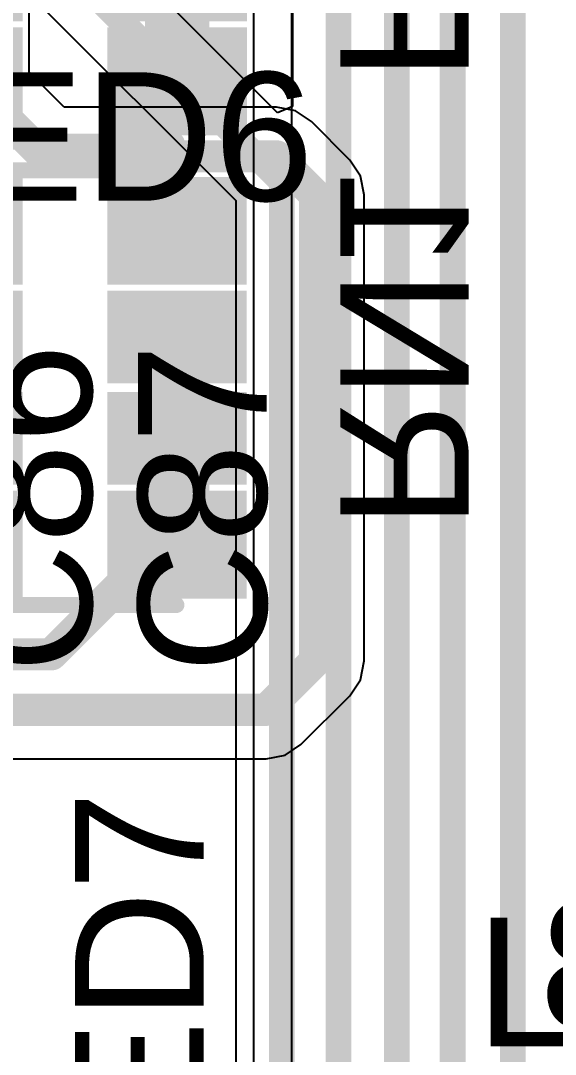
# Model space of a CAD drawing. Header units: inches. Extents: x -2.7 to 10.9, y -2.9 to 7.4.
# Drawn here: x 0.9496 to 1.1159, y -0.2451 to 0.0766 of the extents above; entities that cross this region are included whole.
import ezdxf

# ---------------------------------------------------------------- set-up
doc = ezdxf.new("R2010")
doc.units = ezdxf.units.IN
doc.header["$MEASUREMENT"] = 0
for name, color, linetype in [('Board Outline', 216, 'Continuous'), ('Bottom Layer', 5, 'Continuous'), ('Bottom Overlay', 54, 'Continuous'), ('Bottom Paste', 16, 'Continuous'), ('Bottom Solder', 6, 'Continuous'), ('Layer 3', 76, 'Continuous'), ('Top Layer', 1, 'Continuous'), ('Top Overlay', 2, 'Continuous')]:
    doc.layers.add(name, color=color, linetype=linetype)
doc.styles.add('Arial', font='', dxfattribs={"height": 0.2})
doc.styles.get('Arial').set_extended_font_data('Arial')

# ---------------------------------------------------------------- blocks, each defined once
blk = doc.blocks.new('YC164_FR_0710KL_B_146')
at = {"layer": 'Bottom Layer'}
for points in [[(-0.01772, 0.11043), (0.01772, 0.11043), (0.01772, 0.08484), (-0.01772, 0.08484)], [(0.0874, 0.08484), (0.05197, 0.08484), (0.05197, 0.11043), (0.0874, 0.11043)], [(-0.01772, 0.075), (0.01772, 0.075), (0.01772, 0.05413), (-0.01772, 0.05413)], [(0.0874, 0.05413), (0.05197, 0.05413), (0.05197, 0.075), (0.0874, 0.075)], [(-0.01772, 0.0435), (0.01772, 0.0435), (0.01772, 0.02264), (-0.01772, 0.02264)], [(0.0874, 0.02264), (0.05197, 0.02264), (0.05197, 0.0435), (0.0874, 0.0435)], [(-0.01772, 0.0128), (0.01772, 0.0128), (0.01772, -0.0128), (-0.01772, -0.0128)], [(0.0874, -0.0128), (0.05197, -0.0128), (0.05197, 0.0128), (0.0874, 0.0128)]]:
    blk.add_hatch(color=5, dxfattribs=at).paths.add_polyline_path(points)
at = {"layer": 'Bottom Paste'}
for points in [[(-0.01772, 0.11043), (0.01772, 0.11043), (0.01772, 0.08484), (-0.01772, 0.08484)], [(0.0874, 0.08484), (0.05197, 0.08484), (0.05197, 0.11043), (0.0874, 0.11043)], [(-0.01772, 0.075), (0.01772, 0.075), (0.01772, 0.05413), (-0.01772, 0.05413)], [(0.0874, 0.05413), (0.05197, 0.05413), (0.05197, 0.075), (0.0874, 0.075)], [(-0.01772, 0.0435), (0.01772, 0.0435), (0.01772, 0.02264), (-0.01772, 0.02264)], [(0.0874, 0.02264), (0.05197, 0.02264), (0.05197, 0.0435), (0.0874, 0.0435)], [(-0.01772, 0.0128), (0.01772, 0.0128), (0.01772, -0.0128), (-0.01772, -0.0128)], [(0.0874, -0.0128), (0.05197, -0.0128), (0.05197, 0.0128), (0.0874, 0.0128)]]:
    blk.add_hatch(color=16, dxfattribs=at).paths.add_polyline_path(points)
at = {"layer": 'Bottom Solder'}
for points in [[(-0.02172, 0.11443), (0.02172, 0.11443), (0.02172, 0.08084), (-0.02172, 0.08084)], [(0.0914, 0.08084), (0.04797, 0.08084), (0.04797, 0.11443), (0.0914, 0.11443)], [(-0.02172, 0.079), (0.02172, 0.079), (0.02172, 0.05013), (-0.02172, 0.05013)], [(0.0914, 0.05013), (0.04797, 0.05013), (0.04797, 0.079), (0.0914, 0.079)], [(-0.02172, 0.0475), (0.02172, 0.0475), (0.02172, 0.01864), (-0.02172, 0.01864)], [(0.0914, 0.01864), (0.04797, 0.01864), (0.04797, 0.0475), (0.0914, 0.0475)], [(-0.02172, 0.0168), (0.02172, 0.0168), (0.02172, -0.0168), (-0.02172, -0.0168)], [(0.0914, -0.0168), (0.04797, -0.0168), (0.04797, 0.0168), (0.0914, 0.0168)]]:
    blk.add_hatch(color=6, dxfattribs=at).paths.add_polyline_path(points)
at = {"layer": 'Bottom Overlay'}
for points in [[(0.06949, 0.11644, 0.005, 0.005, 0), (0.0002, 0.11644, 0.005, 0.005, 0)], [(-0.03116, 0.00482, 0.00787, 0.00787, 0), (-0.03116, -0.00718, 0.00787, 0.00787, 0)], [(-0.02516, -0.00118, 0.00787, 0.00787, 0), (-0.03116, 0.00482, 0.00787, 0.00787, 0)], [(-0.02516, -0.00118, 0.00787, 0.00787, 0), (-0.03116, -0.00718, 0.00787, 0.00787, 0)], [(0.06949, -0.0188, 0.005, 0.005, 0), (0.0002, -0.0188, 0.005, 0.005, 0)]]:
    blk.add_lwpolyline(points, format="xyseb", dxfattribs=at)
for points in [[(-0.00105, 0.11644, 0.0025, 0.0025, 1), (0.00145, 0.11644, 0.0025, 0.0025, 1)], [(0.06824, 0.11644, 0.0025, 0.0025, 1), (0.07074, 0.11644, 0.0025, 0.0025, 1)], [(-0.03313, 0.00482, 0.00394, 0.00394, 1), (-0.02919, 0.00482, 0.00394, 0.00394, 1)], [(-0.03313, 0.00482, 0.00394, 0.00394, 1), (-0.02919, 0.00482, 0.00394, 0.00394, 1)], [(-0.02713, -0.00118, 0.00394, 0.00394, 1), (-0.02319, -0.00118, 0.00394, 0.00394, 1)], [(-0.02713, -0.00118, 0.00394, 0.00394, 1), (-0.02319, -0.00118, 0.00394, 0.00394, 1)], [(-0.03313, -0.00718, 0.00394, 0.00394, 1), (-0.02919, -0.00718, 0.00394, 0.00394, 1)], [(-0.03313, -0.00718, 0.00394, 0.00394, 1), (-0.02919, -0.00718, 0.00394, 0.00394, 1)], [(-0.00105, -0.0188, 0.0025, 0.0025, 1), (0.00145, -0.0188, 0.0025, 0.0025, 1)], [(0.06824, -0.0188, 0.0025, 0.0025, 1), (0.07074, -0.0188, 0.0025, 0.0025, 1)]]:
    blk.add_lwpolyline(points, format="xyseb", close=True, dxfattribs=at)
blk = doc.blocks.new('YC164_FR_0710KL_B_148')
at = {"layer": 'Bottom Layer'}
for points in [[(-0.01772, 0.11043), (0.01772, 0.11043), (0.01772, 0.08484), (-0.01772, 0.08484)], [(0.0874, 0.08484), (0.05197, 0.08484), (0.05197, 0.11043), (0.0874, 0.11043)], [(-0.01772, 0.075), (0.01772, 0.075), (0.01772, 0.05413), (-0.01772, 0.05413)], [(0.0874, 0.05413), (0.05197, 0.05413), (0.05197, 0.075), (0.0874, 0.075)], [(-0.01772, 0.0435), (0.01772, 0.0435), (0.01772, 0.02264), (-0.01772, 0.02264)], [(0.0874, 0.02264), (0.05197, 0.02264), (0.05197, 0.0435), (0.0874, 0.0435)], [(-0.01772, 0.0128), (0.01772, 0.0128), (0.01772, -0.0128), (-0.01772, -0.0128)], [(0.0874, -0.0128), (0.05197, -0.0128), (0.05197, 0.0128), (0.0874, 0.0128)]]:
    blk.add_hatch(color=5, dxfattribs=at).paths.add_polyline_path(points)
at = {"layer": 'Bottom Paste'}
for points in [[(-0.01772, 0.11043), (0.01772, 0.11043), (0.01772, 0.08484), (-0.01772, 0.08484)], [(0.0874, 0.08484), (0.05197, 0.08484), (0.05197, 0.11043), (0.0874, 0.11043)], [(-0.01772, 0.075), (0.01772, 0.075), (0.01772, 0.05413), (-0.01772, 0.05413)], [(0.0874, 0.05413), (0.05197, 0.05413), (0.05197, 0.075), (0.0874, 0.075)], [(-0.01772, 0.0435), (0.01772, 0.0435), (0.01772, 0.02264), (-0.01772, 0.02264)], [(0.0874, 0.02264), (0.05197, 0.02264), (0.05197, 0.0435), (0.0874, 0.0435)], [(-0.01772, 0.0128), (0.01772, 0.0128), (0.01772, -0.0128), (-0.01772, -0.0128)], [(0.0874, -0.0128), (0.05197, -0.0128), (0.05197, 0.0128), (0.0874, 0.0128)]]:
    blk.add_hatch(color=16, dxfattribs=at).paths.add_polyline_path(points)
at = {"layer": 'Bottom Solder'}
for points in [[(-0.02172, 0.11443), (0.02172, 0.11443), (0.02172, 0.08084), (-0.02172, 0.08084)], [(0.0914, 0.08084), (0.04797, 0.08084), (0.04797, 0.11443), (0.0914, 0.11443)], [(-0.02172, 0.079), (0.02172, 0.079), (0.02172, 0.05013), (-0.02172, 0.05013)], [(0.0914, 0.05013), (0.04797, 0.05013), (0.04797, 0.079), (0.0914, 0.079)], [(-0.02172, 0.0475), (0.02172, 0.0475), (0.02172, 0.01864), (-0.02172, 0.01864)], [(0.0914, 0.01864), (0.04797, 0.01864), (0.04797, 0.0475), (0.0914, 0.0475)], [(-0.02172, 0.0168), (0.02172, 0.0168), (0.02172, -0.0168), (-0.02172, -0.0168)], [(0.0914, -0.0168), (0.04797, -0.0168), (0.04797, 0.0168), (0.0914, 0.0168)]]:
    blk.add_hatch(color=6, dxfattribs=at).paths.add_polyline_path(points)
at = {"layer": 'Bottom Overlay'}
for points in [[(0.0002, 0.11644, 0.005, 0.005, 0), (0.06949, 0.11644, 0.005, 0.005, 0)], [(-0.03116, 0.00482, 0.00787, 0.00787, 0), (-0.02516, -0.00118, 0.00787, 0.00787, 0)], [(-0.03116, -0.00718, 0.00787, 0.00787, 0), (-0.03116, 0.00482, 0.00787, 0.00787, 0)], [(-0.03116, -0.00718, 0.00787, 0.00787, 0), (-0.02516, -0.00118, 0.00787, 0.00787, 0)], [(0.0002, -0.0188, 0.005, 0.005, 0), (0.06949, -0.0188, 0.005, 0.005, 0)]]:
    blk.add_lwpolyline(points, format="xyseb", dxfattribs=at)
for points in [[(-0.00105, 0.11644, 0.0025, 0.0025, 1), (0.00145, 0.11644, 0.0025, 0.0025, 1)], [(0.06824, 0.11644, 0.0025, 0.0025, 1), (0.07074, 0.11644, 0.0025, 0.0025, 1)], [(-0.03313, 0.00482, 0.00394, 0.00394, 1), (-0.02919, 0.00482, 0.00394, 0.00394, 1)], [(-0.03313, 0.00482, 0.00394, 0.00394, 1), (-0.02919, 0.00482, 0.00394, 0.00394, 1)], [(-0.02713, -0.00118, 0.00394, 0.00394, 1), (-0.02319, -0.00118, 0.00394, 0.00394, 1)], [(-0.02713, -0.00118, 0.00394, 0.00394, 1), (-0.02319, -0.00118, 0.00394, 0.00394, 1)], [(-0.03313, -0.00718, 0.00394, 0.00394, 1), (-0.02919, -0.00718, 0.00394, 0.00394, 1)], [(-0.03313, -0.00718, 0.00394, 0.00394, 1), (-0.02919, -0.00718, 0.00394, 0.00394, 1)], [(-0.00105, -0.0188, 0.0025, 0.0025, 1), (0.00145, -0.0188, 0.0025, 0.0025, 1)], [(0.06824, -0.0188, 0.0025, 0.0025, 1), (0.07074, -0.0188, 0.0025, 0.0025, 1)]]:
    blk.add_lwpolyline(points, format="xyseb", close=True, dxfattribs=at)

msp = doc.modelspace()

# ---------------------------------------------------------------- linework, layer by layer
at = {"layer": 'Board Outline'}
msp.add_lwpolyline([(2.84412, -0.24125, 0.005, 0.005, -0.741893), (-2.49969, -1.37795, 0.005, 0.005, 0)], format="xyseb", dxfattribs=at)
at = {"layer": 'Bottom Layer'}
for p, q in [((0.95228, 0.06055), (0.95228, 0.10585)), ((0.96319, 0.04964), (0.95228, 0.06055)), ((1.02921, 0.04964), (0.96319, 0.04964)), ((1.03507, 0.04848), (1.02921, 0.04964)), ((1.04003, 0.04516), (1.03507, 0.04848)), ((1.05202, 0.03317), (1.04003, 0.04516)), ((1.05534, 0.02821), (1.05202, 0.03317)), ((1.0565, 0.02236), (1.05534, 0.02821)), ((1.0565, -0.1227), (1.0565, 0.02236)), ((1.05534, -0.12856), (1.0565, -0.1227)), ((1.05202, -0.13352), (1.05534, -0.12856)), ((1.03681, -0.14872), (1.05202, -0.13352)), ((1.03185, -0.15204), (1.03681, -0.14872)), ((0.82946, -0.1532), (1.026, -0.1532)), ((1.026, -0.1532), (1.03185, -0.15204))]:
    msp.add_line(p, q, dxfattribs=at)
for points in [[(0.99825, 0.05772, 0.02, 0.02, 0), (0.99825, 0.09079, 0.02, 0.02, 0)], [(0.94128, 0.04992, 0.01, 0.01, 0), (0.95685, 0.03435, 0.01, 0.01, 0)], [(0.95685, 0.03435, 0.01, 0.01, 0), (1.02921, 0.03435, 0.01, 0.01, 0)], [(1.02921, 0.03435, 0.01, 0.01, 0), (1.04121, 0.02236, 0.01, 0.01, 0)], [(1.04121, -0.1227, 0.01, 0.01, 0), (1.04121, 0.02236, 0.01, 0.01, 0)], [(0.99825, -0.05339, 0.02, 0.02, 0), (0.99825, -0.0219, 0.02, 0.02, 0)], [(0.99825, -0.08346, 0.02, 0.02, 0), (0.99825, -0.05339, 0.02, 0.02, 0)], [(0.98553, -0.09426, 0.01, 0.01, 0), (0.99332, -0.08647, 0.01, 0.01, 0)], [(0.99332, -0.08647, 0.01, 0.01, 0), (0.99825, -0.08647, 0.01, 0.01, 0)], [(0.95915, -0.12064, 0.01, 0.01, 0), (0.98553, -0.09426, 0.01, 0.01, 0)], [(0.98553, -0.09426, 0.01, 0.01, 0), (0.98553, -0.09426, 0.01, 0.01, 0)], [(0.83486, -0.12064, 0.01, 0.01, 0), (0.95915, -0.12064, 0.01, 0.01, 0)], [(1.026, -0.13791, 0.01, 0.01, 0), (1.04121, -0.1227, 0.01, 0.01, 0)], [(0.82946, -0.13791, 0.01, 0.01, 0), (1.026, -0.13791, 0.01, 0.01, 0)]]:
    msp.add_lwpolyline(points, format="xyseb", dxfattribs=at)
for points in [[(0.99325, 0.05772, 0.01, 0.01, 1), (1.00325, 0.05772, 0.01, 0.01, 1)], [(0.95435, 0.03435, 0.005, 0.005, 1), (0.95935, 0.03435, 0.005, 0.005, 1)], [(0.95435, 0.03435, 0.005, 0.005, 1), (0.95935, 0.03435, 0.005, 0.005, 1)], [(1.02672, 0.03435, 0.005, 0.005, 1), (1.03171, 0.03435, 0.005, 0.005, 1)], [(1.02672, 0.03435, 0.005, 0.005, 1), (1.03171, 0.03435, 0.005, 0.005, 1)], [(1.03871, 0.02236, 0.005, 0.005, 1), (1.04371, 0.02236, 0.005, 0.005, 1)], [(1.03871, 0.02236, 0.005, 0.005, 1), (1.04371, 0.02236, 0.005, 0.005, 1)], [(0.99325, -0.0219, 0.01, 0.01, 1), (1.00325, -0.0219, 0.01, 0.01, 1)], [(0.99325, -0.05339, 0.01, 0.01, 1), (1.00325, -0.05339, 0.01, 0.01, 1)], [(0.99325, -0.05339, 0.01, 0.01, 1), (1.00325, -0.05339, 0.01, 0.01, 1)], [(0.99325, -0.08346, 0.01, 0.01, 1), (1.00325, -0.08346, 0.01, 0.01, 1)], [(0.99082, -0.08647, 0.005, 0.005, 1), (0.99582, -0.08647, 0.005, 0.005, 1)], [(0.99082, -0.08647, 0.005, 0.005, 1), (0.99582, -0.08647, 0.005, 0.005, 1)], [(0.99575, -0.08647, 0.005, 0.005, 1), (1.00075, -0.08647, 0.005, 0.005, 1)], [(0.98303, -0.09426, 0.005, 0.005, 1), (0.98803, -0.09426, 0.005, 0.005, 1)], [(0.98303, -0.09426, 0.005, 0.005, 1), (0.98803, -0.09426, 0.005, 0.005, 1)], [(0.98303, -0.09426, 0.005, 0.005, 1), (0.98803, -0.09426, 0.005, 0.005, 1)], [(0.98303, -0.09426, 0.005, 0.005, 1), (0.98803, -0.09426, 0.005, 0.005, 1)], [(0.95665, -0.12064, 0.005, 0.005, 1), (0.96165, -0.12064, 0.005, 0.005, 1)], [(0.95665, -0.12064, 0.005, 0.005, 1), (0.96165, -0.12064, 0.005, 0.005, 1)], [(1.03871, -0.1227, 0.005, 0.005, 1), (1.04371, -0.1227, 0.005, 0.005, 1)], [(1.03871, -0.1227, 0.005, 0.005, 1), (1.04371, -0.1227, 0.005, 0.005, 1)], [(1.0235, -0.13791, 0.005, 0.005, 1), (1.0285, -0.13791, 0.005, 0.005, 1)], [(1.0235, -0.13791, 0.005, 0.005, 1), (1.0285, -0.13791, 0.005, 0.005, 1)]]:
    msp.add_lwpolyline(points, format="xyseb", close=True, dxfattribs=at)
at = {"layer": 'Layer 3'}
for p, q in [((1.034, -1.5798), (1.034, 0.086)), ((1.022, 0.07995), (1.022, -1.0694))]:
    msp.add_line(p, q, dxfattribs=at)
at = {"layer": 'Top Layer'}
for p, q in [((1.02954, 0.04793), (0.64427, 0.4332)), ((0.78592, 0.25118), (1.01654, 0.02056)), ((1.03416, 0.16543), (1.03416, 0.04984)), ((1.03416, 0.04984), (1.02954, 0.04793)), ((1.01654, 0.02056), (1.01654, -0.96344))]:
    msp.add_line(p, q, dxfattribs=at)
for points in [[(0.63, 0.42728, 0.008, 0.008, 0), (1.03081, 0.02647, 0.008, 0.008, 0)], [(1.10268, -1.45009, 0.008, 0.008, 0), (1.10268, 0.3164, 0.008, 0.008, 0)], [(1.084, -1.00875, 0.008, 0.008, 0), (1.084, 0.31133, 0.008, 0.008, 0)], [(1.06664, -1.00351, 0.008, 0.008, 0), (1.06664, 0.24092, 0.008, 0.008, 0)], [(1.04844, -0.9927, 0.008, 0.008, 0), (1.04844, 0.17134, 0.008, 0.008, 0)], [(1.03081, -0.96935, 0.008, 0.008, 0), (1.03081, 0.02647, 0.008, 0.008, 0)]]:
    msp.add_lwpolyline(points, format="xyseb", dxfattribs=at)
msp.add_lwpolyline([(1.02881, 0.02647, 0.004, 0.004, 1), (1.03281, 0.02647, 0.004, 0.004, 1)], format="xyseb", close=True, dxfattribs=at)
msp.add_lwpolyline([(1.02881, 0.02647, 0.004, 0.004, 1), (1.03281, 0.02647, 0.004, 0.004, 1)], format="xyseb", close=True, dxfattribs=at)

# ---------------------------------------------------------------- block references
at = {"rotation": 180}
msp.add_blockref('YC164_FR_0710KL_B_146', (0.99825, 0.15535), dxfattribs=at)
msp.add_blockref('YC164_FR_0710KL_B_148', (0.92856, -0.08647))

# ---------------------------------------------------------------- texts
at = {"layer": 'Bottom Overlay', "style": 'Arial', "text_generation_flag": 2}
for s, p in [('RN3', (1.04901, 0.05768)), ('RN1', (1.04901, -0.08165))]:
    msp.add_text(s, height=0.04, rotation=270, dxfattribs=at).set_placement(p)
msp.add_text('LED3', height=0.04, dxfattribs=at).set_placement((1.25072, -0.23722))
at = {"layer": 'Top Overlay', "style": 'Arial'}
for s, p in [('LED6', (0.90099, 0.02052)), ('LED8', (1.09123, -0.24263))]:
    msp.add_text(s, height=0.04, dxfattribs=at).set_placement(p)
for s, p in [('C86', (0.97173, -0.12648)), ('C87', (1.02614, -0.12648)), ('LED7', (1.00653, -0.30294))]:
    msp.add_text(s, height=0.04, rotation=90, dxfattribs=at).set_placement(p)

doc.saveas('drawing.dxf')
